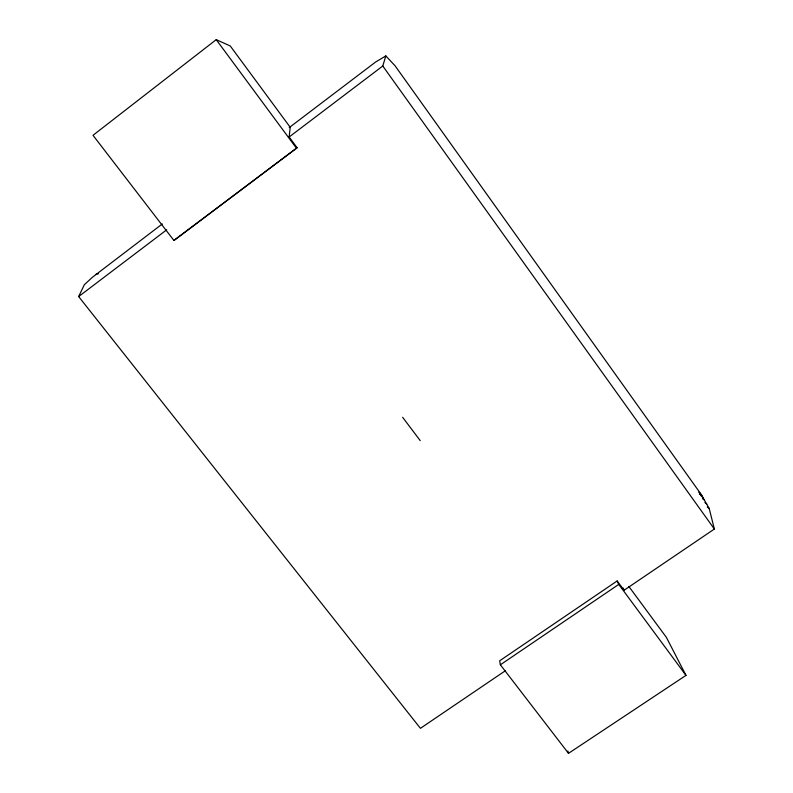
<?xml version="1.0" encoding="UTF-8"?>
<svg xmlns="http://www.w3.org/2000/svg" width="793" height="793" viewBox="0 0 793 793"><rect width="100%" height="100%" fill="white"/><g stroke="black" fill="none" stroke-linecap="round" stroke-linejoin="round"><path stroke-width="1.19" d="M289.148 136.991L290.218 127.296L230.248 45.964L216.231 39.65L93.009 135.296L173.925 240.467L297.107 147.756L289.148 136.991L382.781 66.007L385.824 55.916L395.053 65.779L700.655 493.702L709.21 508.521L714.354 529.04L624.032 590.289L617.142 580.962L499.649 660.817L500.373 664.802L568.502 753.35L685.985 675.378L666.368 637.344L628.879 586.503M505.607 670.581L420.429 728.331L78.646 296.572L84.306 284.766L92.335 277.322L162.297 223.953M289.237 127.584L375.604 62.023L385.824 55.916M78.646 296.572L166.689 229.821M173.925 240.467L297.107 147.756M500.373 664.802L618.758 584.401L617.142 580.962M96.003 274.289L98.391 273.754M699.753 493.761L701.716 495.268L699.773 493.732M702.657 498.549L704.6 500.046L702.667 498.5M699.386 493.94L702.311 496.2M698.722 492.195L700.655 493.702M701.23 496.091L703.173 497.617M707.287 507.005L709.21 508.521M704.908 502.514L706.841 504.051M402.636 417.296L420.24 440.65M216.231 39.65L296.265 147.964M618.758 584.401L685.985 675.378M382.781 66.007L714.354 529.04M623.149 588L624.032 590.289M567.867 750.971L568.502 753.35"/></g></svg>
